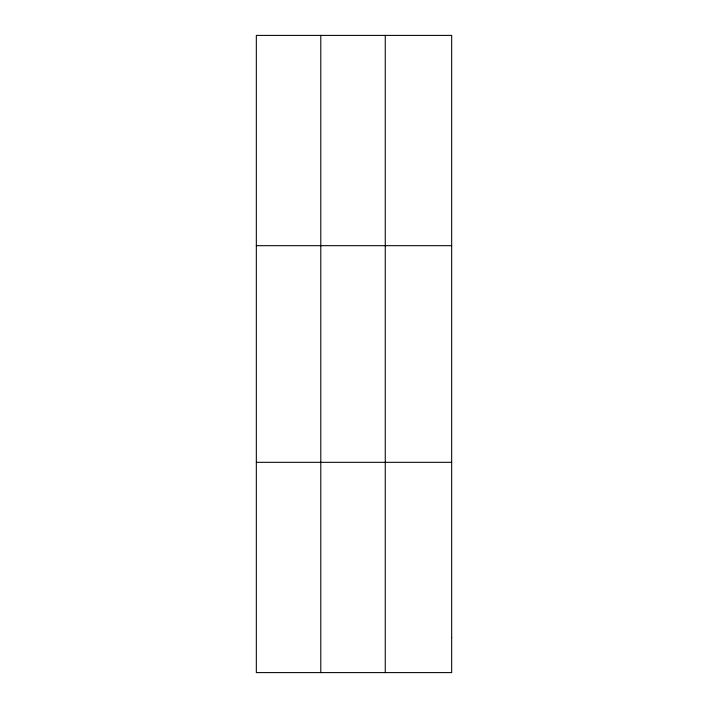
<?xml version="1.0" encoding="UTF-8"?>
<svg xmlns="http://www.w3.org/2000/svg" width="708" height="708" viewBox="0 0 708 708"><rect width="100%" height="100%" fill="white"/><g stroke="black" fill="none" stroke-linecap="round" stroke-linejoin="round"><path stroke-width="1.06" d="M320.795 35.4L320.795 672.6M385.258 35.4L385.258 672.6M256.331 245.676L451.669 245.676M256.331 462.324L451.669 462.324M451.669 637.554L451.669 672.6L256.331 672.6L256.331 35.4L451.669 35.4L451.669 637.554"/></g></svg>
